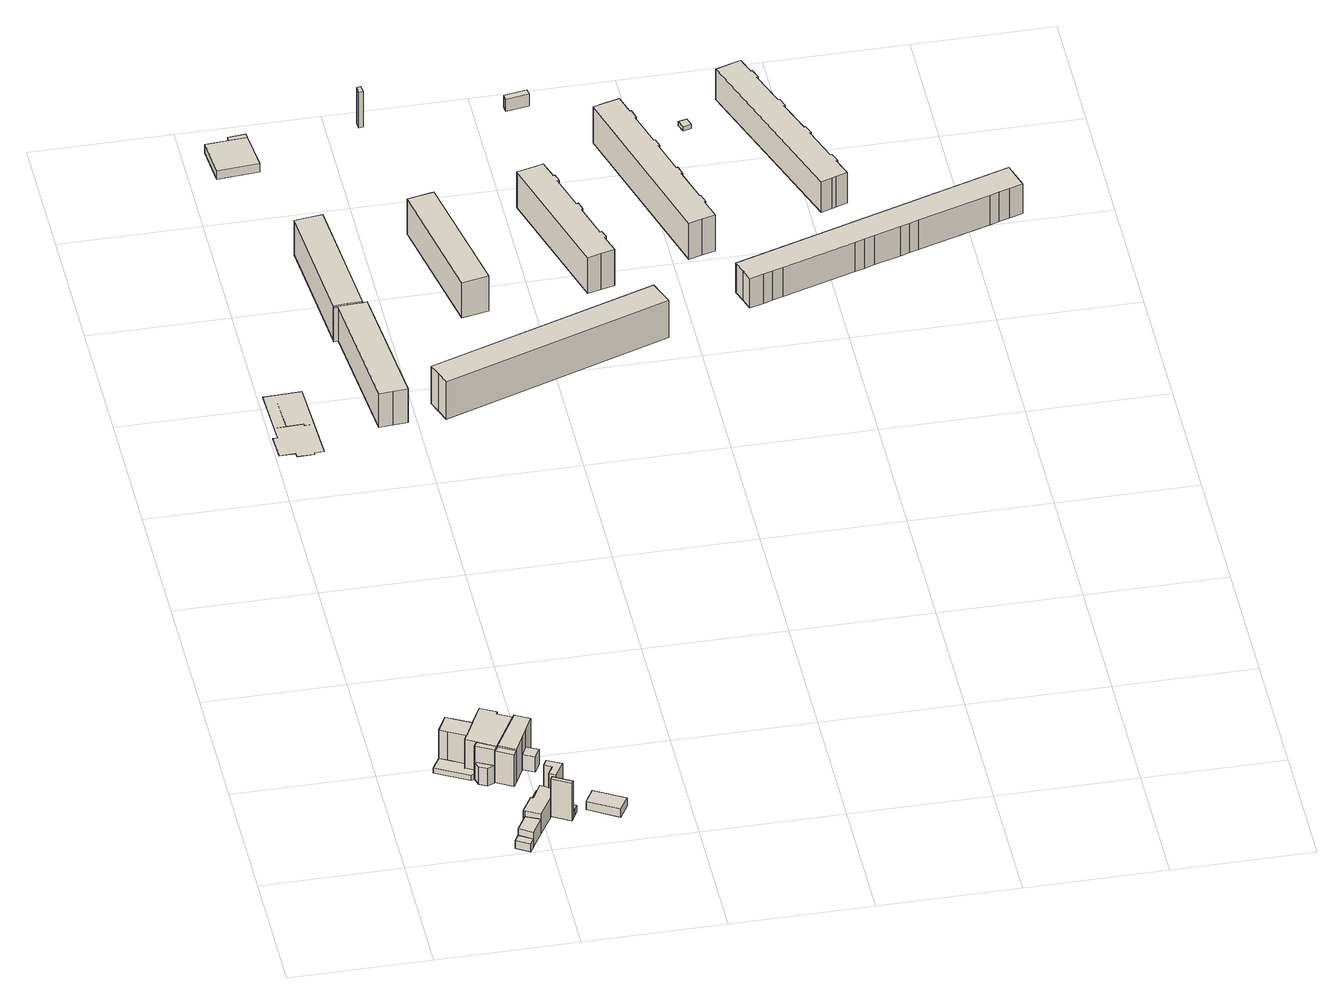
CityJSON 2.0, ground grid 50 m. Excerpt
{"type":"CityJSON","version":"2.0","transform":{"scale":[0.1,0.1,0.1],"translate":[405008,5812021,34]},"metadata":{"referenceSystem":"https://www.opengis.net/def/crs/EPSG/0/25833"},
"CityObjects":{
"building1":{"type":"Building","attributes":{"Gemeindeschluessel":"11000009","BezugspunktDach":"2200","function":"31001_2000","measuredHeight":2.2,"storeysAboveGround":1},"address":[{"country":"Germany","locality":"Berlin","thoroughfareNumber":"10 (2)","thoroughfareName":"Müggelseedamm"}],"geometry":[{"type":"Solid","lod":"1","boundaries":[[[[0,1,2,3,4,5,6,7]],[[8,9,10,11,12,13,14,15]],[[8,15,7,6]],[[9,8,6,5]],[[10,9,5,4]],[[11,10,4,3]],[[12,11,3,2]],[[13,12,2,1]],[[14,13,1,0]],[[15,14,0,7]]]]}]},
"building2":{"type":"Building","attributes":{"Gemeindeschluessel":"11000009","function":"31001_1010"},"address":[{"country":"Germany","locality":"Berlin","thoroughfareNumber":"10 (6)","thoroughfareName":"Müggelseedamm"}],"children":["building2-1","building2-2","building2-3"]},
"building2-1":{"type":"BuildingPart","attributes":{"BezugspunktDach":"2200","measuredHeight":8.33,"storeysAboveGround":2},"parents":["building2"],"geometry":[{"type":"Solid","lod":"1","boundaries":[[[[16,17,18,19,20,21,22,23,24,25,26]],[[27,28,29,30,31,32,33,34,35,36,37]],[[27,37,26,25]],[[28,27,25,24]],[[29,28,24,23]],[[30,29,23,22]],[[31,30,22,21]],[[32,31,21,20]],[[33,32,20,19]],[[34,33,19,18]],[[35,34,18,17]],[[36,38,39,35,17,16]],[[37,36,16,26]],[[35,39,38,36]]]]}]},
"building2-2":{"type":"BuildingPart","attributes":{"BezugspunktDach":"2200","measuredHeight":6.03,"storeysAboveGround":2},"parents":["building2"],"geometry":[{"type":"MultiSurface","lod":"1","boundaries":[[[40,39,38,41]],[[36,35,42,43]],[[36,43,41,38]],[[42,35,39,40]],[[44,45,40,41]],[[38,39,35,36]],[[43,42,45,44]]]}]},
"building2-3":{"type":"BuildingPart","attributes":{"BezugspunktDach":"2200","measuredHeight":3.4,"storeysAboveGround":2},"parents":["building2"],"geometry":[{"type":"MultiSurface","lod":"1","boundaries":[[[46,45,44,47]],[[48,49,50,51]],[[48,51,47,44]],[[49,48,43,42,45]],[[50,49,45,46]],[[51,50,46,47]],[[44,45,42,43]]]}]},
"building3":{"type":"Building","attributes":{"Gemeindeschluessel":"11000009","function":"31001_1010"},"address":[{"country":"Germany","locality":"Berlin","thoroughfareNumber":"10","thoroughfareName":"Müggelseedamm"}],"children":["building3-1","building3-2","building3-3","building3-4","building3-5","building3-6"]},
"building3-1":{"type":"BuildingPart","attributes":{"BezugspunktDach":"2200","measuredHeight":14.05,"storeysAboveGround":3},"parents":["building3"],"geometry":[{"type":"MultiSurface","lod":"1","boundaries":[[[52,53,54,55,56,57,58,59,60,61,62,63,64,65]],[[66,67,68,69,70,71,72,73,74,75,76,77,78,79]],[[66,79,65,64]],[[67,66,64,63],[67,63,64,66]],[[68,62,63,62]],[[80,61,62,68,62,61]],[[70,69,61,60]],[[71,70,60,59]],[[72,71,59,58]],[[73,72,58,57]],[[74,73,57,56]],[[81,82,74,56,55]],[[76,75,55,54]],[[77,76,54,53]],[[79,78,52,65]],[[67,63,62,68]],[[69,68,62,61,80]],[[75,74,82,81]],[[53,52,78,77]]]}]},
"building3-2":{"type":"BuildingPart","attributes":{"BezugspunktDach":"2200","measuredHeight":13.98,"storeysAboveGround":3},"parents":["building3"],"geometry":[{"type":"MultiSurface","lod":"1","boundaries":[[[83,84,85,86,87,88,82,81]],[[74,89,90,91,92,93,94,75]],[[89,74,82,88]],[[90,89,88,87]],[[91,90,87,86]],[[92,91,86,85]],[[93,92,95,96,97,98,85,84]],[[94,93,84,83]],[[75,94,83,81]],[[74,75,81,82]],[[98,97,96,95]]]}]},
"building3-3":{"type":"BuildingPart","attributes":{"BezugspunktDach":"2200","measuredHeight":14.05,"storeysAboveGround":3},"parents":["building3"],"geometry":[{"type":"MultiSurface","lod":"1","boundaries":[[[99,53,52,100]],[[78,77,101,102]],[[78,102,100,52]],[[101,77,53,99]],[[103,104,101,99,100]],[[105,77,78,52,53]],[[102,101,104,103]]]}]},
"building3-4":{"type":"BuildingPart","attributes":{"BezugspunktDach":"2200","measuredHeight":14,"storeysAboveGround":3},"parents":["building3"],"geometry":[{"type":"MultiSurface","lod":"1","boundaries":[[[106,64,63,62,61,107,108,109]],[[110,111,69,68,67,66,112,113]],[[110,113,109,108]],[[111,110,108,107]],[[69,111,107,61]],[[112,66,64,106]],[[113,112,106,109]],[[68,69,61,62,114]],[[67,68,62,63]],[[67,63,64,66]]]}]},
"building3-5":{"type":"BuildingPart","attributes":{"BezugspunktDach":"2200","measuredHeight":7.73,"storeysAboveGround":3},"parents":["building3"],"geometry":[{"type":"Solid","lod":"1","boundaries":[[[[115,116,98,97]],[[95,117,118,96]],[[117,95,98,116]],[[118,117,116,115]],[[96,118,115,97]],[[96,97,98,95]]]]}]},
"building3-6":{"type":"BuildingPart","attributes":{"BezugspunktDach":"2200","measuredHeight":7.39,"storeysAboveGround":3},"parents":["building3"],"geometry":[{"type":"MultiSurface","lod":"1","boundaries":[[[119,120,104,103]],[[121,122,123,124]],[[121,124,102,101]],[[122,121,104,120]],[[123,122,120,119]],[[124,123,119,103]],[[101,102,103,104]]]}]},
"building4":{"type":"Building","attributes":{"Gemeindeschluessel":"11000009","BezugspunktDach":"2200","function":"31001_2000","measuredHeight":13.4,"storeysAboveGround":1},"address":[{"country":"Germany","locality":"Berlin","thoroughfareNumber":"10 (3)","thoroughfareName":"Müggelseedamm"}],"geometry":[{"type":"Solid","lod":"1","boundaries":[[[[125,126,127,128]],[[76,94,129,101]],[[76,101,128,127]],[[94,76,127,126]],[[129,94,126,125]],[[101,129,125,128]]]]}]},
"building5":{"type":"Building","attributes":{"Gemeindeschluessel":"11000009","BezugspunktDach":"2200","function":"31001_2000","measuredHeight":5.39,"storeysAboveGround":1},"address":[{"country":"Germany","locality":"Berlin","thoroughfareNumber":"10 (8)","thoroughfareName":"Müggelseedamm"}],"geometry":[{"type":"Solid","lod":"1","boundaries":[[[[130,131,132,133,134]],[[135,136,137,138,139]],[[135,139,134,133]],[[136,135,133,132]],[[137,136,132,131]],[[138,137,131,130]],[[139,138,130,134]]]]}]},
"building6":{"type":"Building","attributes":{"Gemeindeschluessel":"11000009","BezugspunktDach":"2200","function":"51009_1610","measuredHeight":15.94,"storeysAboveGround":0},"address":[{"country":"Germany","locality":"Berlin"}],"geometry":[{"type":"Solid","lod":"1","boundaries":[[[[140,141,142,143]],[[144,145,146,147]],[[144,147,143,142]],[[145,144,142,141]],[[146,145,141,140]],[[147,146,140,143]]]]}]},
"building7":{"type":"Building","attributes":{"Gemeindeschluessel":"11000009","BezugspunktDach":"2200","function":"31001_1010","measuredHeight":3.17,"storeysAboveGround":1},"address":[{"country":"Germany","locality":"Berlin","thoroughfareNumber":"12 (6)","thoroughfareName":"Müggelseedamm"}],"geometry":[{"type":"Solid","lod":"1","boundaries":[[[[148,149,150,151,152]],[[153,154,155,145,144]],[[153,144,152,151]],[[154,153,151,150]],[[155,154,150,149]],[[145,155,149,148]],[[144,145,148,152]]]]}]},
"building8":{"type":"Building","attributes":{"Gemeindeschluessel":"11000009","function":"31001_2000"},"address":[{"country":"Germany","locality":"Berlin","thoroughfareNumber":"10 (7)","thoroughfareName":"Müggelseedamm"}],"children":["building8-1","building8-2"]},
"building8-1":{"type":"BuildingPart","attributes":{"BezugspunktDach":"2200","measuredHeight":13.64,"storeysAboveGround":1},"parents":["building8"],"geometry":[{"type":"Solid","lod":"1","boundaries":[[[[156,157,158,159,160,161]],[[162,163,153,164,165,166]],[[162,166,161,160]],[[163,162,160,159]],[[153,163,159,158]],[[164,153,158,157]],[[165,164,157,156]],[[166,165,156,161]]]]}]},
"building8-2":{"type":"BuildingPart","attributes":{"BezugspunktDach":"2200","measuredHeight":11.36,"storeysAboveGround":1},"parents":["building8"],"geometry":[{"type":"Solid","lod":"1","boundaries":[[[[167,168,169,170]],[[162,163,165,166]],[[162,166,170,169]],[[163,162,169,168]],[[165,163,168,167]],[[166,165,167,170]]]]}]},
"building9":{"type":"Building","attributes":{"Gemeindeschluessel":"11000009","BezugspunktDach":"2200","function":"31001_2000","measuredHeight":1.43,"storeysAboveGround":1},"address":[{"country":"Germany","locality":"Berlin","thoroughfareNumber":"10 (1)","thoroughfareName":"Müggelseedamm"}],"geometry":[{"type":"Solid","lod":"1","boundaries":[[[[171,172,173,174,175,176,177,178]],[[179,180,181,182,183,184,185,186]],[[179,186,178,177]],[[180,179,177,176]],[[181,180,176,175]],[[182,181,175,174]],[[183,182,174,173]],[[184,183,173,172]],[[185,184,172,171]],[[186,185,171,178]]]]}]},
"building10":{"type":"Building","attributes":{"Gemeindeschluessel":"11000009","BezugspunktDach":"2200","function":"31001_1010","measuredHeight":4.1,"storeysAboveGround":1},"address":[{"country":"Germany","locality":"Berlin","thoroughfareNumber":"12","thoroughfareName":"Müggelseedamm"}],"geometry":[{"type":"Solid","lod":"1","boundaries":[[[[187,188,189,190]],[[191,192,193,194]],[[191,194,190,189]],[[192,191,189,188]],[[193,192,188,187]],[[194,193,187,190]]]]}]},
"building11":{"type":"Building","attributes":{"Gemeindeschluessel":"11000009","function":"31001_1120"},"address":[{"country":"Germany","locality":"Berlin","thoroughfareNumber":"301A","thoroughfareName":"Fürstenwalder Damm"}],"children":["building11-1","building11-2","building11-3"]},
"building11-1":{"type":"BuildingPart","attributes":{"BezugspunktDach":"2200","measuredHeight":0.023,"storeysAboveGround":5},"parents":["building11"],"geometry":[{"type":"Solid","lod":"1","boundaries":[[[[195,196,197,198,199,200,201,202,203,204,205,206,207]],[[208,209,210,211,212,213,214,215,216,217,218,219,220]],[[208,220,207,206]],[[209,208,206,205]],[[210,209,205,204]],[[211,210,204,203]],[[212,211,203,202]],[[213,212,202,201]],[[214,213,201,200]],[[215,214,200,199]],[[216,215,199,198]],[[217,216,198,197]],[[218,217,197,196]],[[219,218,196,195]],[[220,219,195,207]]]]}]},
"building11-2":{"type":"BuildingPart","attributes":{"BezugspunktDach":"2200","measuredHeight":0.079,"storeysAboveGround":5},"parents":["building11"],"geometry":[{"type":"Solid","lod":"1","boundaries":[[[[221,222,223,201,202,203]],[[212,213,224,225,226,211]],[[212,211,203,202]],[[213,212,202,201]],[[224,213,201,223]],[[225,224,223,222]],[[226,225,222,221]],[[211,226,211,203]],[[221,203,211,226]]]]}]},
"building11-3":{"type":"BuildingPart","attributes":{"BezugspunktDach":"2200","measuredHeight":0.044,"storeysAboveGround":5},"parents":["building11"],"geometry":[{"type":"Solid","lod":"1","boundaries":[[[[205,221,203,204]],[[211,226,209,210]],[[211,210,204,203]],[[209,226,221,205]],[[210,209,205,204]],[[226,211,203,221]]]]}]},
"building12":{"type":"Building","attributes":{"Gemeindeschluessel":"11000009","function":"31001_1010"},"address":[{"country":"Germany","locality":"Berlin","thoroughfareNumber":"303, 305, 307, 309, 311, 313","thoroughfareName":"Fürstenwalder Damm"}],"children":["building12-1","building12-2"]},
"building12-1":{"type":"BuildingPart","attributes":{"BezugspunktDach":"2200","measuredHeight":16.75,"storeysAboveGround":4},"parents":["building12"],"geometry":[{"type":"MultiSurface","lod":"1","boundaries":[[[227,228,229,230,231,232,233,234,235]],[[236,237,238,239,240,241,242,243,244]],[[238,237,233,232]],[[239,238,232,231]],[[240,239,231,230]],[[241,240,230,229]],[[242,241,229,228]],[[243,242,228,227]],[[244,243,227,235]],[[236,245,246,234]],[[244,235,246,245]],[[237,236,234,233]]]}]},
"building12-2":{"type":"BuildingPart","attributes":{"BezugspunktDach":"2200","measuredHeight":16.74,"storeysAboveGround":4},"parents":["building12"],"geometry":[{"type":"MultiSurface","lod":"1","boundaries":[[[247,248,249,250,251,252]],[[253,254,237,245,244,255]],[[253,255,252,251]],[[254,253,251,250]],[[237,254,250,249]],[[246,234,233,237,249,248]],[[235,246,248,247]],[[255,244,247,252]],[[245,236,234,246]],[[236,237,233,234]],[[244,245,246,235]]]}]},
"building13":{"type":"Building","attributes":{"Gemeindeschluessel":"11000009","function":"31001_2000"},"address":[{"country":"Germany","locality":"Berlin","thoroughfareNumber":"116","thoroughfareName":"Stillerzeile"}],"children":["building13-1","building13-2"]},
"building13-1":{"type":"BuildingPart","attributes":{"BezugspunktDach":"2200","measuredHeight":3.64,"storeysAboveGround":1},"parents":["building13"],"geometry":[{"type":"MultiSurface","lod":"1","boundaries":[[[256,257,258,259]],[[260,261,262,263]],[[263,259,258,264,265]],[[261,260,258,257]],[[262,261,257,256]],[[263,262,256,259]],[[260,265,264,258]]]}]},
"building13-2":{"type":"BuildingPart","attributes":{"BezugspunktDach":"2200","measuredHeight":3.64,"storeysAboveGround":1},"parents":["building13"],"geometry":[{"type":"Solid","lod":"1","boundaries":[[[[264,258,266,267]],[[268,260,265,269]],[[268,269,267,266]],[[260,268,266,258]],[[269,265,264,267]],[[265,260,258,264]]]]}]},
"building14":{"type":"Building","attributes":{"Gemeindeschluessel":"11000009","BezugspunktDach":"2200","function":"31001_1010","measuredHeight":16.88,"storeysAboveGround":4},"address":[{"country":"Germany","locality":"Berlin","thoroughfareNumber":"111, 113, 115","thoroughfareName":"Stillerzeile"}],"geometry":[{"type":"Solid","lod":"1","boundaries":[[[[270,271,272,273]],[[274,275,276,277]],[[274,277,273,272]],[[275,274,272,271]],[[276,275,271,270]],[[277,276,270,273]]]]}]},
"building15":{"type":"Building","attributes":{"Gemeindeschluessel":"11000009","BezugspunktDach":"2200","function":"31001_1010","measuredHeight":17.71,"storeysAboveGround":4},"address":[{"country":"Germany","locality":"Berlin","thoroughfareNumber":"315, 317, 319, 321, 323","thoroughfareName":"Fürstenwalder Damm"}],"geometry":[{"type":"Solid","lod":"1","boundaries":[[[[278,279,280,281,282,283]],[[284,285,286,287,288,289]],[[284,289,283,282]],[[285,284,282,281]],[[286,285,281,280]],[[287,286,280,279]],[[288,287,279,278]],[[289,288,278,283]]]]}]},
"building16":{"type":"Building","attributes":{"Gemeindeschluessel":"11000009","BezugspunktDach":"2200","function":"31001_2000","measuredHeight":15.27,"storeysAboveGround":1},"address":[{"country":"Germany","locality":"Berlin","thoroughfareNumber":"100 (1)","thoroughfareName":"Stillerzeile"}],"geometry":[{"type":"Solid","lod":"1","boundaries":[[[[290,291,292,293]],[[294,295,296,297]],[[294,297,293,292]],[[295,294,292,291]],[[296,295,291,290]],[[297,296,290,293]]]]}]},
"building17":{"type":"Building","attributes":{"Gemeindeschluessel":"11000009","BezugspunktDach":"2200","function":"31001_1010","measuredHeight":17.45,"storeysAboveGround":4},"address":[{"country":"Germany","locality":"Berlin","thoroughfareNumber":"1, 3, 5","thoroughfareName":"Kurzer Steig"}],"geometry":[{"type":"Solid","lod":"1","boundaries":[[[[298,299,300,301,302,303,304,305,306,307,308,309,310,311,312,313,314,315]],[[316,317,318,319,320,321,322,323,324,325,326,327,328,329,330,331,332,333]],[[316,333,315,314]],[[317,316,314,313]],[[318,317,313,312]],[[319,318,312,311]],[[320,319,311,310]],[[321,320,310,309]],[[322,321,309,308]],[[323,322,308,307]],[[324,323,307,306]],[[325,324,306,305]],[[326,325,305,304]],[[327,326,304,303]],[[328,327,303,302]],[[329,328,302,301]],[[330,329,301,300]],[[331,330,300,299]],[[332,331,299,298]],[[333,332,298,315]]]]}]},
"building18":{"type":"Building","attributes":{"Gemeindeschluessel":"11000009","BezugspunktDach":"2200","function":"51009_1610","measuredHeight":5.15,"storeysAboveGround":0},"address":[{"country":"Germany","locality":"Berlin"}],"geometry":[{"type":"Solid","lod":"1","boundaries":[[[[334,335,336,337]],[[338,339,340,341]],[[338,341,337,336]],[[339,338,336,335]],[[340,339,335,334]],[[341,340,334,337]]]]}]},
"building19":{"type":"Building","attributes":{"Gemeindeschluessel":"11000009","BezugspunktDach":"2200","function":"31001_1010","measuredHeight":17.57,"storeysAboveGround":4},"address":[{"country":"Germany","locality":"Berlin","thoroughfareNumber":"2, 4, 6, 8","thoroughfareName":"Kurzer Steig"}],"geometry":[{"type":"Solid","lod":"1","boundaries":[[[[342,343,344,345,346,347,348,349,350,351,352,353,354,355,356,357,358,359,360,361,362,363]],[[364,365,366,367,368,369,370,371,372,373,374,375,376,377,378,379,380,381,382,383,384,385]],[[364,385,363,362]],[[365,364,362,361]],[[366,365,361,360]],[[367,366,360,359]],[[368,367,359,358]],[[369,368,358,357]],[[370,369,357,356]],[[371,370,356,355]],[[372,371,355,354]],[[373,372,354,353]],[[374,373,353,352]],[[375,374,352,351]],[[376,375,351,350]],[[377,376,350,349]],[[378,377,349,348]],[[379,378,348,347]],[[380,379,347,346]],[[381,380,346,345]],[[382,381,345,344]],[[383,382,344,343]],[[384,383,343,342]],[[385,384,342,363]]]]}]},
"building20":{"type":"Building","attributes":{"Gemeindeschluessel":"11000009","BezugspunktDach":"2200","function":"31001_2000","measuredHeight":1.64,"storeysAboveGround":1},"address":[{"country":"Germany","locality":"Berlin","thoroughfareNumber":"2 (1)","thoroughfareName":"Kurzer Steig"}],"geometry":[{"type":"Solid","lod":"1","boundaries":[[[[386,387,388,389]],[[390,391,392,393]],[[390,393,389,388]],[[391,390,388,387]],[[392,391,387,386]],[[393,392,386,389]]]]}]},
"building21":{"type":"Building","attributes":{"Gemeindeschluessel":"11000009","BezugspunktDach":"2200","function":"31001_1010","measuredHeight":14.27,"storeysAboveGround":3},"address":[{"country":"Germany","locality":"Berlin","thoroughfareNumber":"101, 103, 97, 99","thoroughfareName":"Stillerzeile"}],"geometry":[{"type":"Solid","lod":"1","boundaries":[[[[394,395,396,397,398,399,400,401,402,403,404,405,406,407,408,409,410,411,412,413,414,415,416,417]],[[418,419,420,421,422,423,424,425,426,427,428,429,430,431,432,433,434,435,436,437,438,439,440,441]],[[418,441,417,416]],[[419,418,416,415]],[[420,419,415,414]],[[421,420,414,413]],[[422,421,413,412]],[[423,422,412,411]],[[424,423,411,410]],[[425,424,410,409]],[[426,425,409,408]],[[427,426,408,407]],[[428,427,407,406]],[[429,428,406,405]],[[430,429,405,404]],[[431,430,404,403]],[[432,431,403,402]],[[433,432,402,401]],[[434,433,401,400]],[[435,434,400,399]],[[436,435,399,398]],[[437,436,398,397]],[[438,437,397,396]],[[439,438,396,395]],[[440,439,395,394]],[[441,440,394,417]]]]}]},
"building22":{"type":"Building","attributes":{"Gemeindeschluessel":"11000009","BezugspunktDach":"2200","function":"31001_1010","measuredHeight":14.39,"storeysAboveGround":3},"address":[{"country":"Germany","locality":"Berlin","thoroughfareNumber":"325, 327, 329, 331, 333, 335","thoroughfareName":"Fürstenwalder Damm"}],"geometry":[{"type":"Solid","lod":"1","boundaries":[[[[442,443,444,445,446,447,448,449,450,451,452,453,454,455,456,457,458,459]],[[460,461,462,463,464,465,466,467,468,469,470,471,472,473,474,475,476,477]],[[460,477,459,458]],[[461,460,458,457]],[[462,461,457,456]],[[463,462,456,455]],[[464,463,455,454]],[[465,464,454,453]],[[466,465,453,452]],[[467,466,452,451]],[[468,467,451,450]],[[469,468,450,449]],[[470,469,449,448]],[[471,470,448,447]],[[472,471,447,446]],[[473,472,446,445]],[[474,473,445,444]],[[475,474,444,443]],[[476,475,443,442]],[[477,476,442,459]]]]}]}
},
"vertices":[
[305,409,30],[317,414,30],[329,433,30],[292,454,30],[301,474,30],[244,505,30],[217,520,30],[189,473,30],[217,520,8],[244,505,8],[301,474,8],[292,454,8],[329,433,8],[317,414,8],[305,409,8],[189,473,8],
[431,118,87],[481,93,87],[528,170,87],[535,181,87],[556,215,87],[533,227,87],[505,243,87],[478,193,87],[471,180,87],[463,185,87],[425,121,87],[463,185,3],[471,180,3],[478,193,3],[505,243,3],[533,227,3],[556,215,3],[535,181,3],[528,170,3],[481,93,3],[431,118,3],[425,121,3],[431,118,64],[481,93,64],
[443,29,64],[396,58,64],[443,29,3],[396,58,3],[396,58,36],[443,29,36],
[428,5,36],[381,33,36],[396,58,2],[443,29,2],[428,5,2],[381,33,2],
[329,433,150],[390,398,150],[392,403,150],[393,403,150],[473,543,150],[421,569,150],[427,579,150],[422,582,150],[371,609,150],[334,538,150],[335,538,150],[302,473,150],[301,474,150],[292,454,150],[301,474,10],[302,473,10],[335,538,10],[334,538,10],[371,609,10],[422,582,10],[427,579,10],[421,569,10],[473,543,10],[393,403,10],[392,403,10],[390,398,10],[329,433,10],[292,454,10],[334,538,62],[393,403,149],[473,543,149],
[452,371,149],[482,429,149],[501,466,149],[530,524,149],[482,550,149],[478,552,149],[478,552,10],[482,550,10],[530,524,10],[501,466,10],[482,429,10],[452,371,10],[501,466,12],[482,429,12],[482,429,77],[501,466,77],
[380,381,150],[317,414,150],[380,381,10],[317,414,10],[317,414,83],[380,381,83],[390,398,116],
[244,505,150],[277,569,150],[250,584,150],[217,520,150],[250,584,10],[277,569,10],[244,505,10],[217,520,10],[335,538,82],
[523,408,77],[543,445,77],[543,445,12],[523,408,12],
[326,384,83],[353,370,83],[380,381,9],[353,370,9],[326,384,9],[317,414,9],
[440,349,144],[452,371,144],[392,403,144],[380,381,144],[440,349,10],
[478,193,62],[505,243,62],[495,249,62],[484,231,62],[466,200,62],[484,231,8],[495,249,8],[505,243,8],[478,193,8],[466,200,8],
[593,132,168],[599,144,168],[535,181,168],[528,170,168],[535,181,9],[599,144,9],[593,132,9],[528,170,9],
[599,144,37],[609,160,37],[618,176,37],[556,215,37],[535,181,37],[556,215,9],[618,176,9],[609,160,9],
[551,259,146],[533,227,146],[556,215,146],[589,270,146],[538,298,146],[525,274,146],[538,298,9],[589,270,9],[533,227,9],[551,259,9],[525,274,9],
[551,259,123],[589,270,123],[538,298,123],[525,274,123],
[473,543,30],[478,552,30],[482,550,30],[502,586,30],[440,616,30],[422,582,30],[427,579,30],[421,569,30],[427,579,16],[422,582,16],[440,616,16],[502,586,16],[482,550,16],[478,552,16],[473,543,16],[421,569,16],
[756,120,44],[789,174,44],[682,236,44],[651,183,44],[682,236,9],[789,174,9],[756,120,9],[651,183,9],
[8,2223,20],[65,2225,20],[67,2208,20],[126,2209,20],[126,2217,20],[160,2218,20],[155,2367,20],[149,2546,20],[55,2543,20],[15,2542,20],[21,2371,20],[23,2318,20],[5,2318,20],[23,2318,19],[21,2371,19],[15,2542,19],[55,2543,19],[149,2546,19],[155,2367,19],[160,2218,19],[126,2217,19],[126,2209,19],[67,2208,19],[65,2225,19],[8,2223,19],[5,2318,19],
[61,2372,20],[121,2374,20],[121,2366,20],[121,2366,19],[121,2374,19],[61,2372,19],
[305,2786,164],[320,2787,164],[363,2306,164],[413,2310,164],[464,2314,164],[420,2798,164],[404,2797,164],[370,2796,164],[304,2793,164],[370,2796,21],[404,2797,21],[420,2798,21],[464,2314,21],[413,2310,21],[363,2306,21],[320,2787,21],[305,2786,21],[304,2793,21],[354,2795,21],[354,2795,164],
[304,2793,169],[354,2795,169],[404,2797,169],[363,3279,169],[314,3273,169],[265,3267,169],[314,3273,21],[363,3279,21],[265,3267,21],
[88,3711,60],[236,3722,60],[223,3867,60],[76,3857,60],[223,3867,24],[236,3722,24],[88,3711,24],[76,3857,24],[159,3863,60],[159,3863,24],
[221,3885,60],[159,3879,60],[221,3885,24],[159,3879,24],
[747,2829,171],[843,2846,171],[750,3323,171],[655,3304,171],[750,3323,22],[843,2846,22],[747,2829,22],[655,3304,22],
[576,2354,179],[592,2307,179],[1405,2593,179],[1388,2638,179],[1371,2684,179],[559,2400,179],[1371,2684,21],[1388,2638,21],[1405,2593,21],[592,2307,21],[576,2354,21],[559,2400,21],
[607,3893,173],[622,3895,173],[619,3922,173],[604,3920,173],[619,3922,21],[622,3895,21],[607,3893,21],[604,3920,21],
[1184,2872,177],[1232,2885,177],[1280,2898,177],[1259,2969,177],[1266,2971,177],[1257,3001,177],[1250,2999,177],[1212,3131,177],[1218,3133,177],[1209,3165,177],[1202,3163,177],[1164,3295,177],[1171,3297,177],[1161,3328,177],[1155,3326,177],[1135,3394,177],[1088,3381,177],[1041,3369,177],[1088,3381,24],[1135,3394,24],[1155,3326,24],[1161,3328,24],[1171,3297,24],[1164,3295,24],[1202,3163,24],[1209,3165,24],[1218,3133,24],[1212,3131,24],[1250,2999,24],[1257,3001,24],[1266,2971,24],[1259,2969,24],[1280,2898,24],[1232,2885,24],[1184,2872,24],[1041,3369,24],
[1106,3899,62],[1189,3911,62],[1186,3935,62],[1105,3921,62],[1186,3935,11],[1189,3911,11],[1106,3899,11],[1105,3921,11],
[1550,2988,177],[1598,3002,177],[1645,3015,177],[1623,3091,177],[1628,3092,177],[1618,3126,177],[1614,3125,177],[1576,3254,177],[1581,3255,177],[1571,3290,177],[1566,3288,177],[1530,3414,177],[1535,3415,177],[1526,3448,177],[1521,3447,177],[1483,3579,177],[1487,3580,177],[1477,3617,177],[1472,3616,177],[1451,3688,177],[1404,3675,177],[1357,3661,177],[1404,3675,23],[1451,3688,23],[1472,3616,23],[1477,3617,23],[1487,3580,23],[1483,3579,23],[1521,3447,23],[1526,3448,23],[1535,3415,23],[1530,3414,23],[1566,3288,23],[1571,3290,23],[1581,3255,23],[1576,3254,23],[1614,3125,23],[1618,3126,23],[1628,3092,23],[1623,3091,23],[1645,3015,23],[1598,3002,23],[1550,2988,23],[1357,3661,23],
[1663,3663,42],[1692,3673,42],[1684,3704,42],[1653,3695,42],[1684,3704,25],[1692,3673,25],[1663,3663,25],[1653,3695,25],
[2032,3152,152],[2072,3166,152],[2086,3170,152],[2126,3184,152],[2103,3251,152],[2108,3253,152],[2095,3290,152],[2090,3288,152],[2045,3415,152],[2050,3417,152],[2037,3452,152],[2032,3450,152],[1988,3574,152],[1993,3576,152],[1981,3612,152],[1975,3610,152],[1929,3741,152],[1934,3743,152],[1921,3780,152],[1916,3778,152],[1893,3842,152],[1855,3829,152],[1841,3824,152],[1803,3811,152],[1841,3824,22],[1855,3829,22],[1893,3842,22],[1916,3778,22],[1921,3780,22],[1934,3743,22],[1929,3741,22],[1975,3610,22],[1981,3612,22],[1993,3576,22],[1988,3574,22],[2032,3450,22],[2037,3452,22],[2050,3417,22],[2045,3415,22],[2090,3288,22],[2095,3290,22],[2108,3253,22],[2103,3251,22],[2126,3184,22],[2086,3170,22],[2072,3166,22],[2032,3152,22],[1803,3811,22],
[1685,2738,149],[1699,2692,149],[1749,2708,149],[1783,2719,149],[1820,2731,149],[2081,2816,149],[2116,2828,149],[2153,2840,149],[2246,2870,149],[2279,2881,149],[2312,2892,149],[2571,2976,149],[2605,2987,149],[2642,2999,149],[2689,3015,149],[2675,3063,149],[2661,3111,149],[1670,2784,149],[2661,3111,24],[2675,3063,24],[2689,3015,24],[2642,2999,24],[2605,2987,24],[2571,2976,24],[2312,2892,24],[2279,2881,24],[2246,2870,24],[2153,2840,24],[2116,2828,24],[2081,2816,24],[1820,2731,24],[1783,2719,24],[1749,2708,24],[1699,2692,24],[1685,2738,24],[1670,2784,24]
]}
